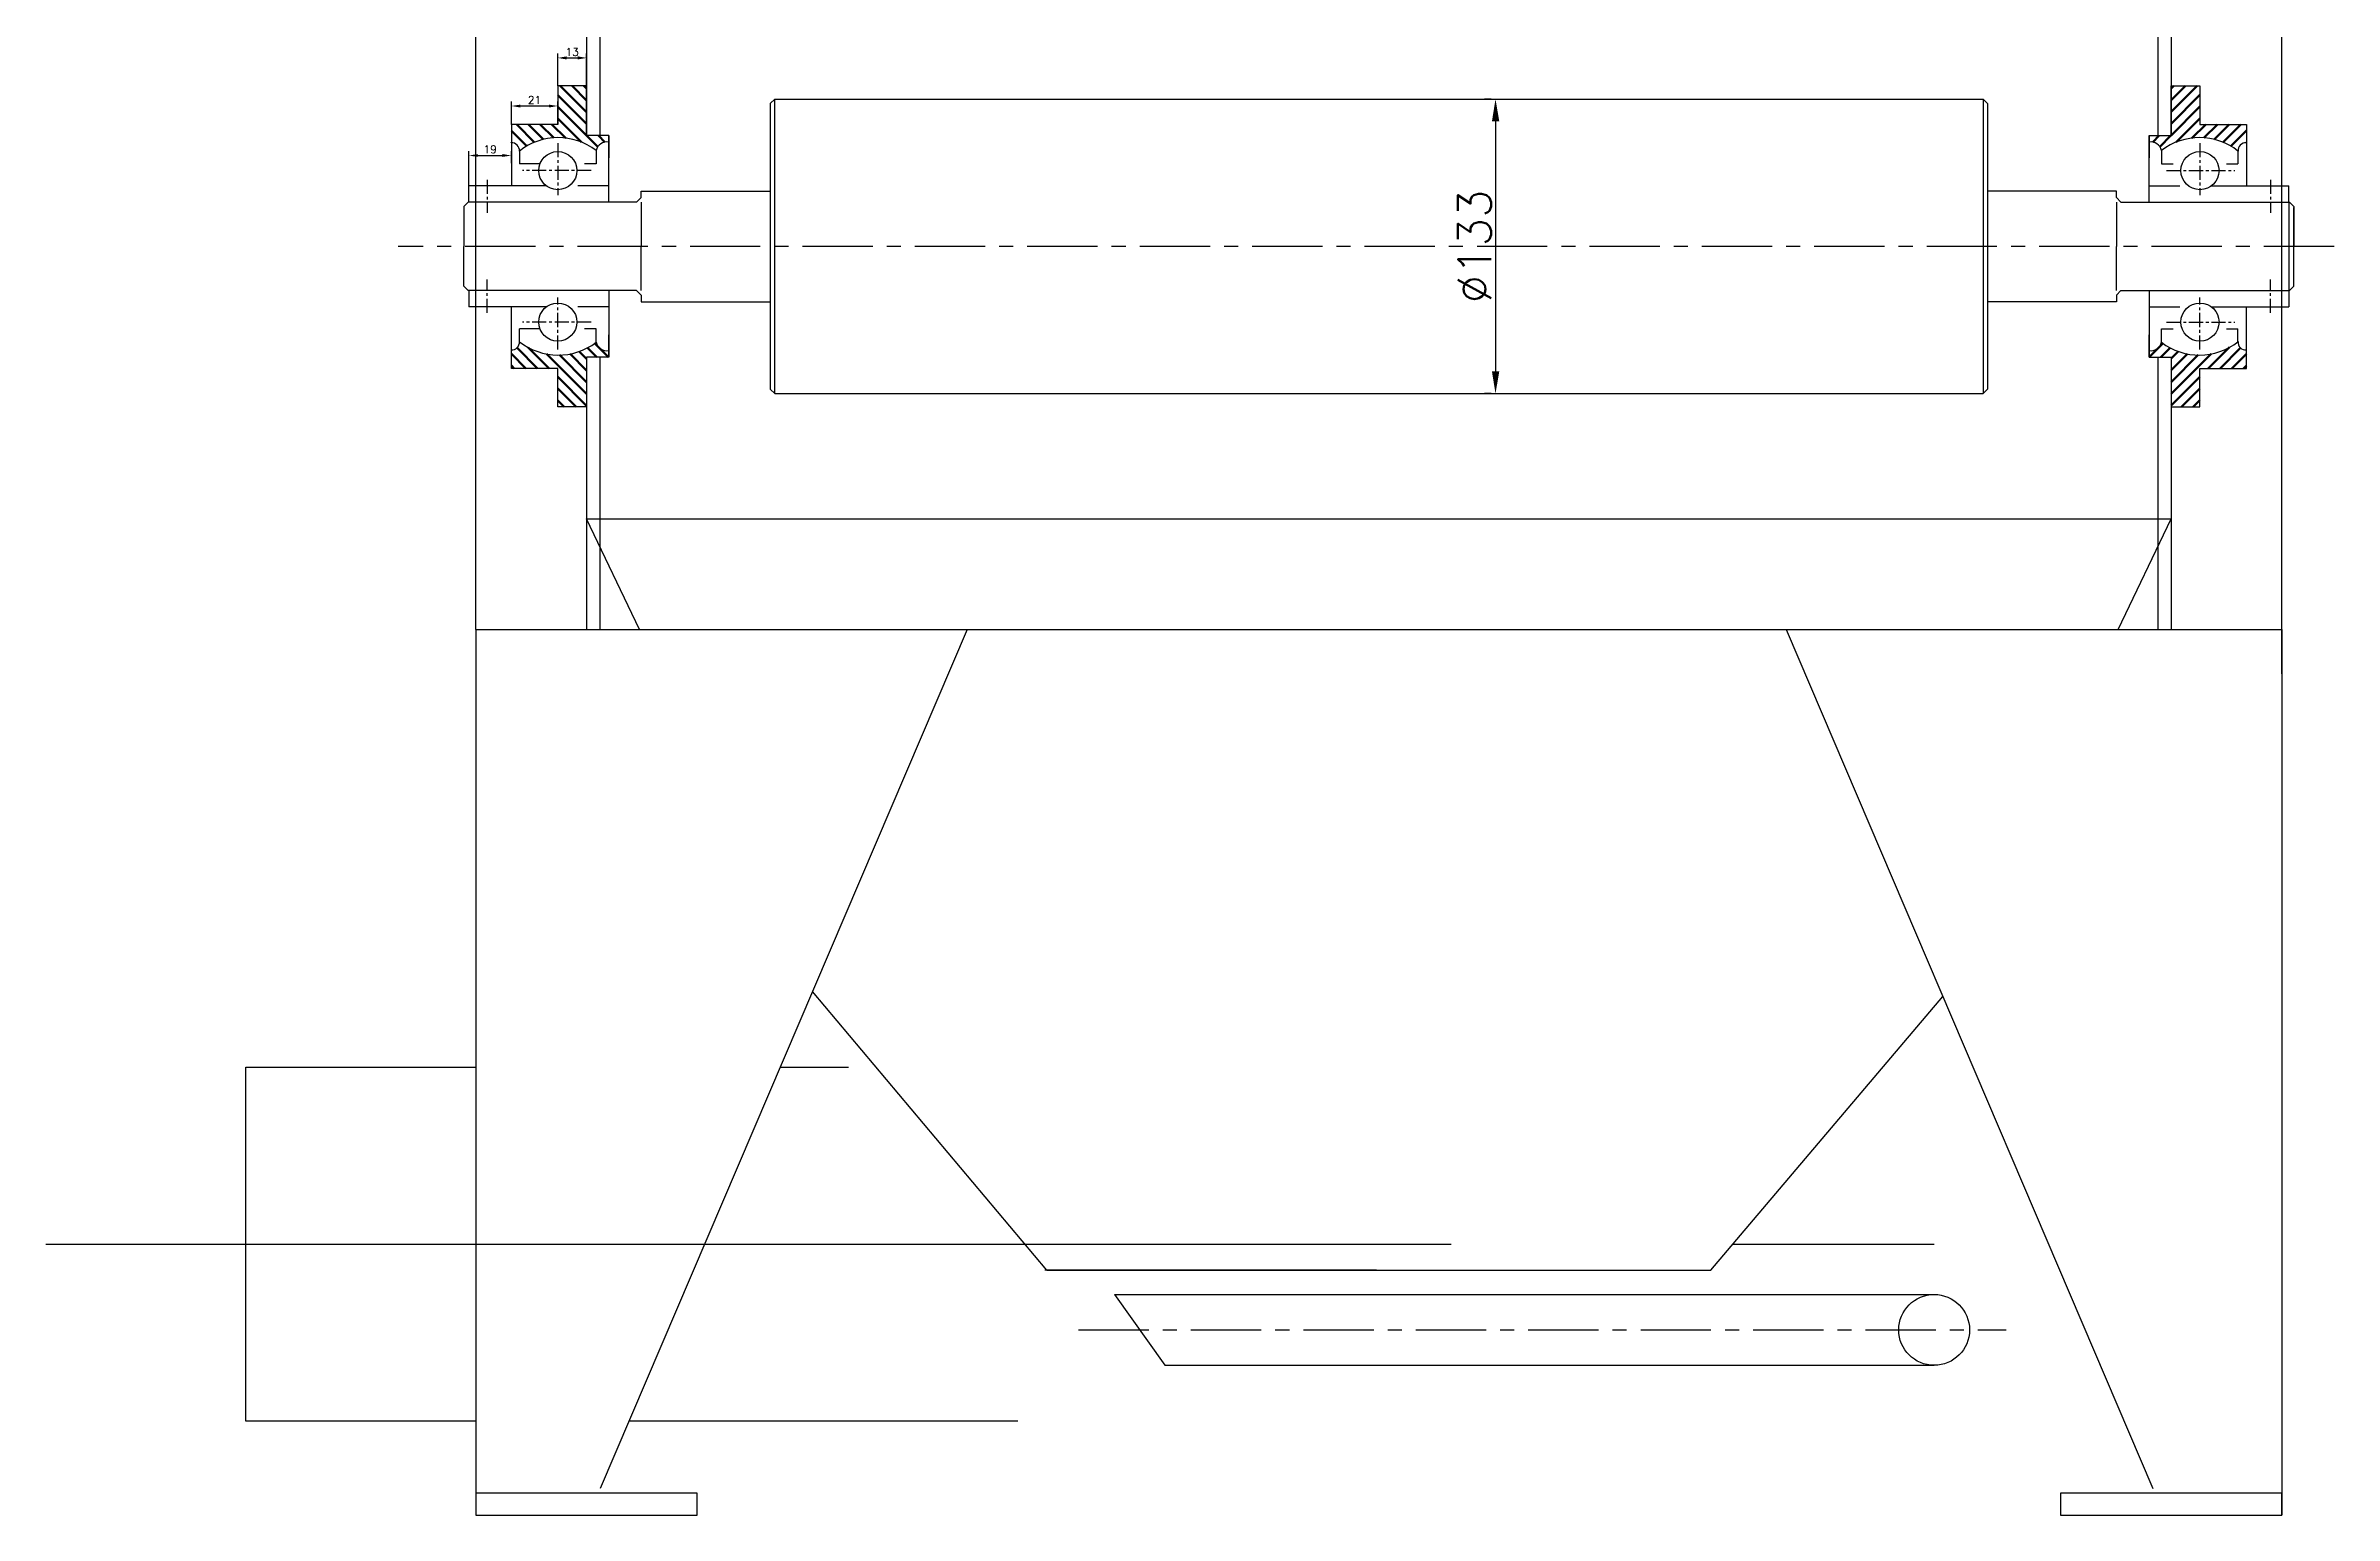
# Model space of a CAD drawing. Header units: inches. Extents: x -166203 to -65610, y -6981 to 11093.
# Drawn here: x -81872 to -80838, y 4266 to 4929 of the extents above; entities that cross this region are included whole.
import ezdxf

# ---------------------------------------------------------------- set-up
doc = ezdxf.new("R2010")
doc.units = ezdxf.units.IN
doc.header["$MEASUREMENT"] = 0
doc.linetypes.add('CENTERX2', pattern=[101.6, 63.5, -12.7, 12.7, -12.7])
doc.layers.get('0').update_dxf_attribs({"lineweight": 25})
doc.layers.get('Defpoints').update_dxf_attribs({"color": 5})
doc.layers.add('BODY', color=4, linetype='Continuous', lineweight=50)
doc.layers.add('中心线', color=1, linetype='CENTERX2')
doc.layers.add('细线', color=30, linetype='Continuous')
doc.styles.get("Standard").update_dxf_attribs({"font": 'txt.shx', "bigfont": 'whgtxt.shx'})
doc.dimstyles.get("Standard").update_dxf_attribs({"dimtxt": 15, "dimasz": 10, "dimexe": 5, "dimexo": 2, "dimgap": 2, "dimtad": 1, "dimdec": 0, "dimzin": 0, "dimdsep": 46, "dimtxsty": 'Standard', "dimcen": 0.09, "dimclrd": 4, "dimclre": 4, "dimclrt": 4, "dimadec": 1, "dimazin": 0, "dimtfac": 1, "dimtdec": 0, "dimtofl": 0, "dimtmove": 0, "dimatfit": 3, "dimfxl": 0, "dimtolj": 1, "dimtzin": 0, "dimarcsym": 0})
doc.dimstyles.new('副本 ISO-25$0', dxfattribs={"dimtxt": 3.5, "dimasz": 4, "dimexe": 2, "dimexo": 0, "dimgap": 1, "dimtad": 1, "dimdec": 0, "dimdsep": 46, "dimtxsty": 'Standard', "dimcen": 2.5, "dimclrd": 4, "dimclre": 4, "dimclrt": 4, "dimadec": 0, "dimazin": 0, "dimtfac": 1, "dimtdec": 0, "dimtmove": 0, "dimatfit": 3, "dimfxl": 0, "dimarcsym": 0})

# ---------------------------------------------------------------- blocks, each defined once
blk = doc.blocks.new('*D62')
at = {"color": 4, "lineweight": -2, "ltscale": 0.5}
for p, q in [((-81641.1, 4911), (-81641.1, 4925.6)), ((-81637.1, 4923.6), (-81632.1, 4923.6)), ((-81628.1, 4911), (-81628.1, 4925.6))]:
    blk.add_line(p, q, dxfattribs=at)
at = {"color": 4, "ltscale": 0.5}
for points in [[(-81637.1, 4924.3), (-81637.1, 4922.9), (-81641.1, 4923.6)], [(-81632.1, 4924.3), (-81632.1, 4922.9), (-81628.1, 4923.6)]]:
    blk.add_solid(points, dxfattribs=at)
at = {"layer": 'Defpoints', "color": 0, "ltscale": 0.5}
for p in [(-81628.1, 4923.6), (-81641.1, 4911), (-81628.1, 4911)]:
    blk.add_point(p, dxfattribs=at)
at = {"color": 4, "ltscale": 0.5, "insert": (-81634.6, 4926.3), "char_height": 3.5, "attachment_point": 5}
blk.add_mtext('13', dxfattribs=at)
blk = doc.blocks.new('*D63')
at = {"color": 4, "lineweight": -2, "ltscale": 0.5}
for p, q in [((-81662.1, 4893.6), (-81662.1, 4903.9)), ((-81658.1, 4901.9), (-81645.1, 4901.9)), ((-81641.1, 4893.6), (-81641.1, 4903.9))]:
    blk.add_line(p, q, dxfattribs=at)
at = {"color": 4, "ltscale": 0.5}
for points in [[(-81658.1, 4902.5), (-81658.1, 4901.2), (-81662.1, 4901.9)], [(-81645.1, 4902.5), (-81645.1, 4901.2), (-81641.1, 4901.9)]]:
    blk.add_solid(points, dxfattribs=at)
at = {"layer": 'Defpoints', "color": 0, "ltscale": 0.5}
for p in [(-81641.1, 4901.9), (-81662.1, 4893.6), (-81641.1, 4893.6)]:
    blk.add_point(p, dxfattribs=at)
at = {"color": 4, "ltscale": 0.5, "insert": (-81651.6, 4904.6), "char_height": 3.5, "attachment_point": 5}
blk.add_mtext('21', dxfattribs=at)
blk = doc.blocks.new('*D64')
at = {"color": 4, "lineweight": -2, "ltscale": 0.5}
for p, q in [((-81681.3, 4863.9), (-81681.3, 4881.5)), ((-81662.1, 4876.1), (-81662.1, 4881.5)), ((-81677.3, 4879.5), (-81666.1, 4879.5))]:
    blk.add_line(p, q, dxfattribs=at)
at = {"color": 4, "ltscale": 0.5}
for points in [[(-81677.3, 4880.2), (-81677.3, 4878.9), (-81681.3, 4879.5)], [(-81666.1, 4880.2), (-81666.1, 4878.9), (-81662.1, 4879.5)]]:
    blk.add_solid(points, dxfattribs=at)
at = {"layer": 'Defpoints', "color": 0, "ltscale": 0.5}
for p in [(-81662.1, 4879.5), (-81662.1, 4876.1), (-81681.3, 4863.9)]:
    blk.add_point(p, dxfattribs=at)
at = {"color": 4, "ltscale": 0.5, "insert": (-81671.7, 4882.3), "char_height": 3.5, "attachment_point": 5}
blk.add_mtext('19', dxfattribs=at)
blk = doc.blocks.new('*D58')
at = {"color": 4, "lineweight": -2, "ltscale": 0.5}
for p, q in [((-81219.4, 4905), (-81222.4, 4905)), ((-81217.4, 4895), (-81217.4, 4782)), ((-81219.4, 4772), (-81222.4, 4772))]:
    blk.add_line(p, q, dxfattribs=at)
at = {"color": 4, "ltscale": 0.5}
for points in [[(-81219, 4895), (-81215.7, 4895), (-81217.4, 4905)], [(-81219, 4782), (-81215.7, 4782), (-81217.4, 4772)]]:
    blk.add_solid(points, dxfattribs=at)
at = {"layer": 'Defpoints', "color": 0, "ltscale": 0.5}
for p in [(-81217.4, 4905), (-81217.4, 4772), (-81217.4, 4772)]:
    blk.add_point(p, dxfattribs=at)
at = {"color": 4, "ltscale": 0.5, "insert": (-81226.9, 4838.5), "char_height": 15, "attachment_point": 5, "rotation": 90}
blk.add_mtext('\\A1;%%C133', dxfattribs=at)

msp = doc.modelspace()

# ---------------------------------------------------------------- hatches: boundary and pattern name
at = {"layer": 'BODY', "ltscale": 0.5}
h = msp.add_hatch(dxfattribs=at)
h.set_pattern_fill('ANSI31', color=256, scale=30, style=0)
h.set_pattern_definition([(135, (-160235.2834, -497.977), (2.65165043, 2.65165043), [])])
h.paths.add_polyline_path([(-81623.8, 4881.8, -0.388218), (-81618.1, 4885.6), (-81618.1, 4888.5), (-81628.1, 4888.5), (-81628.1, 4911), (-81641.1, 4911), (-81641.1, 4893.6), (-81662.1, 4893.6), (-81662.1, 4885.3, -0.441219), (-81658.4, 4881.5, -0.341573)])
h.paths.add_polyline_path([(-81658.4, 4795.5, -0.441219), (-81662.1, 4791.7), (-81662.1, 4783.4), (-81641.1, 4783.4), (-81641.1, 4766), (-81628.1, 4766), (-81628.1, 4788.5), (-81618.1, 4788.5), (-81618.1, 4791.4, -0.388218), (-81623.8, 4795.2, -0.341573)])
h = msp.add_hatch(dxfattribs=at)
h.set_pattern_fill('ANSI31', color=256, scale=30, style=0)
h.set_pattern_definition([(45, (-2304.994, -497.977), (-2.65165043, 2.65165043), [])])
h.paths.add_polyline_path([(-80881.9, 4881.5, -0.441219), (-80878.1, 4885.3), (-80878.1, 4893.6), (-80899.1, 4893.6), (-80899.1, 4911), (-80912.1, 4911), (-80912.1, 4888.5), (-80922.1, 4888.5), (-80922.1, 4885.6, -0.388218), (-80916.5, 4881.8, -0.341573)])
h.paths.add_polyline_path([(-80916.5, 4795.2, -0.388218), (-80922.1, 4791.4), (-80922.1, 4788.5), (-80912.1, 4788.5), (-80912.1, 4766), (-80899.1, 4766), (-80899.1, 4783.4), (-80878.1, 4783.4), (-80878.1, 4791.7, -0.441219), (-80881.9, 4795.5, -0.341573)])

# ---------------------------------------------------------------- linework, layer by layer
at = {"ltscale": 0.04}
for p, q in [((-81628.1, 4911), (-81641.1, 4911)), ((-81628.1, 4911), (-81641.1, 4911)), ((-81641.1, 4911), (-81641.1, 4893.6)), ((-81628.1, 4888.5), (-81628.1, 4911)), ((-80912.1, 4888.5), (-80912.1, 4911)), ((-80912.1, 4911), (-80899.1, 4911)), ((-80912.1, 4911), (-80899.1, 4911)), ((-80899.1, 4911), (-80899.1, 4893.6)), ((-81662.1, 4893.6), (-81662.1, 4866.1)), ((-81641.1, 4893.6), (-81662.1, 4893.6)), ((-80899.1, 4893.6), (-80878.1, 4893.6)), ((-80878.1, 4893.6), (-80878.1, 4866.1)), ((-81658.4, 4881.5), (-81658.4, 4875.7)), ((-81618.1, 4888.5), (-81628.1, 4888.5)), ((-81623.8, 4881.8), (-81623.8, 4875.7)), ((-81618.1, 4858.5), (-81618.1, 4888.5)), ((-81618.1, 4888.5), (-81618.1, 4878.5)), ((-80922.1, 4858.5), (-80922.1, 4888.5)), ((-80922.1, 4888.5), (-80922.1, 4878.5)), ((-80922.1, 4888.5), (-80912.1, 4888.5)), ((-80916.5, 4881.8), (-80916.5, 4875.7)), ((-80881.9, 4881.5), (-80881.9, 4875.7)), ((-81649.2, 4875.7), (-81658.4, 4875.7)), ((-81623.8, 4875.7), (-81629.1, 4875.7)), ((-80916.5, 4875.7), (-80911.2, 4875.7)), ((-80887.1, 4875.7), (-80881.9, 4875.7)), ((-81646.2, 4865.8), (-81681.3, 4865.8)), ((-81681.3, 4858.5), (-81681.3, 4865.8)), ((-81618.1, 4865.8), (-81632, 4865.8)), ((-80936.8, 4860.5), (-80934.8, 4858.5)), ((-80922.1, 4865.8), (-80908.2, 4865.8)), ((-80894, 4865.8), (-80858.9, 4865.8)), ((-80858.9, 4858.5), (-80858.9, 4865.8)), ((-81683.6, 4856.5), (-81681.6, 4858.5)), ((-81683.6, 4856.5), (-81683.6, 4838.5)), ((-81605.5, 4858.5), (-81681.6, 4858.5)), ((-81603.5, 4858.5), (-81603.5, 4838.5)), ((-80936.8, 4858.5), (-80936.8, 4838.5)), ((-80934.8, 4858.5), (-80858.7, 4858.5)), ((-80858.7, 4858.5), (-80856.7, 4856.5)), ((-80856.7, 4856.5), (-80856.7, 4838.5)), ((-81683.6, 4820.5), (-81683.6, 4838.5)), ((-81603.5, 4818.5), (-81603.5, 4838.5)), ((-80936.8, 4818.5), (-80936.8, 4838.5)), ((-80856.7, 4820.5), (-80856.7, 4838.5)), ((-81681.6, 4818.5), (-81683.6, 4820.5)), ((-80858.7, 4818.5), (-80856.7, 4820.5)), ((-81605.5, 4818.5), (-81681.6, 4818.5)), ((-81681.3, 4818.5), (-81681.3, 4811.2)), ((-81646.2, 4811.2), (-81681.3, 4811.2)), ((-81662.1, 4783.4), (-81662.1, 4811)), ((-81618.1, 4811.2), (-81632, 4811.2)), ((-81618.1, 4818.5), (-81618.1, 4788.5)), ((-80934.8, 4818.5), (-80858.7, 4818.5)), ((-80922.1, 4818.5), (-80922.1, 4788.5)), ((-80922.1, 4811.2), (-80908.2, 4811.2)), ((-80894, 4811.2), (-80858.9, 4811.2)), ((-80878.1, 4783.4), (-80878.1, 4811)), ((-80858.9, 4818.5), (-80858.9, 4811.2)), ((-81649.2, 4801.3), (-81658.4, 4801.3)), ((-81658.4, 4795.5), (-81658.4, 4801.3)), ((-81623.8, 4801.3), (-81629.1, 4801.3)), ((-81623.8, 4795.2), (-81623.8, 4801.3)), ((-81618.1, 4788.5), (-81618.1, 4798.5)), ((-80922.1, 4788.5), (-80922.1, 4798.5)), ((-80916.5, 4795.2), (-80916.5, 4801.3)), ((-80916.5, 4801.3), (-80911.2, 4801.3)), ((-80887.1, 4801.3), (-80881.9, 4801.3)), ((-80881.9, 4795.5), (-80881.9, 4801.3)), ((-81618.1, 4788.5), (-81628.1, 4788.5)), ((-81628.1, 4788.5), (-81628.1, 4766)), ((-80922.1, 4788.5), (-80912.1, 4788.5)), ((-80912.1, 4788.5), (-80912.1, 4766)), ((-81641.1, 4783.4), (-81662.1, 4783.4)), ((-81641.1, 4766), (-81641.1, 4783.4)), ((-80899.1, 4766), (-80899.1, 4783.4)), ((-80899.1, 4783.4), (-80878.1, 4783.4)), ((-81628.1, 4766), (-81641.1, 4766)), ((-81628.1, 4766), (-81641.1, 4766)), ((-80912.1, 4766), (-80899.1, 4766)), ((-80912.1, 4766), (-80899.1, 4766))]:
    msp.add_line(p, q, dxfattribs=at)
for p, q in [((-81545.1, 4903), (-81543.1, 4905)), ((-81543.1, 4905), (-80997.1, 4905)), ((-81545.1, 4774), (-81543.1, 4772)), ((-81543.1, 4772), (-80997.1, 4772))]:
    msp.add_line(p, q)
at = {"ltscale": 0.5}
for p, q in [((-81545.1, 4903), (-81545.1, 4774)), ((-81543.1, 4772), (-81543.1, 4905)), ((-80997.1, 4905), (-80995.1, 4903)), ((-80997.1, 4905), (-80997.1, 4772)), ((-80995.1, 4903), (-80995.1, 4774)), ((-81605.5, 4858.5), (-81603.5, 4860.5)), ((-81603.5, 4860.5), (-81603.5, 4863.5)), ((-81603.5, 4863.5), (-81545.1, 4863.5)), ((-80936.8, 4863.5), (-80995.1, 4863.5)), ((-80936.8, 4860.5), (-80936.8, 4863.5)), ((-80858.9, 4858.5), (-80858.9, 4818.5)), ((-80856.7, 4838.5), (-80856.7, 4856)), ((-81605.5, 4818.5), (-81603.5, 4816.5)), ((-81603.5, 4816.5), (-81603.5, 4813.5)), ((-81603.5, 4813.5), (-81545.1, 4813.5)), ((-80936.8, 4813.5), (-80995.1, 4813.5)), ((-80934.8, 4818.5), (-80936.8, 4816.5)), ((-80936.8, 4816.5), (-80936.8, 4813.5)), ((-80997.1, 4772), (-80995.1, 4774)), ((-81389.6, 4365.2), (-81366.8, 4333.2)), ((-81578.1, 4275.5), (-81678.1, 4275.5)), ((-81578.1, 4265.5), (-81578.1, 4275.5)), ((-80862.1, 4275.5), (-80962.1, 4275.5)), ((-80962.1, 4275.5), (-80962.1, 4265.5)), ((-80862.1, 4265.5), (-80862.1, 4275.5))]:
    msp.add_line(p, q, dxfattribs=at)
at = {"ltscale": 0.03}
for p, q in [((-81678.1, 4665.5), (-81678.1, 4265.5)), ((-81456.2, 4665.5), (-81621.9, 4277.5)), ((-81086.1, 4665.5), (-80920.4, 4277.5)), ((-80862.1, 4665.5), (-80862.1, 4265.5)), ((-81678.1, 4265.5), (-81578.1, 4265.5)), ((-80962.1, 4265.5), (-80862.1, 4265.5))]:
    msp.add_line(p, q, dxfattribs=at)
at = {"ltscale": 10}
for p, q in [((-81782, 4307.9), (-81782, 4467.9)), ((-81782, 4467.9), (-81678.1, 4467.9)), ((-81540.6, 4467.9), (-81509.7, 4467.9)), ((-81389.6, 4365.2), (-81019.2, 4365.2)), ((-81366.8, 4333.2), (-81019.2, 4333.2)), ((-81678.1, 4307.9), (-81782, 4307.9)), ((-81433.3, 4307.9), (-81608.9, 4307.9))]:
    msp.add_line(p, q, dxfattribs=at)
at = {"ltscale": 0.04}
for centre in [(-81641.1, 4872.7), (-80899.1, 4872.7), (-81641.1, 4804.3), (-80899.1, 4804.3)]:
    msp.add_circle(centre, 8.62, dxfattribs=at)
at = {"ltscale": 0.5}
msp.add_circle((-81019.2, 4349.2), 16, dxfattribs=at)
at = {"ltscale": 0.04}
for centre, radius, start, end in [((-81662, 4881.7), 3.59, 357.1677, 92.3995), ((-81640.9, 4859.3), 28.3, 52.7692, 128.2043), ((-81618.9, 4880.6), 5.06, 81.3246, 166.193), ((-80921.4, 4880.6), 5.06, 13.807, 98.6754), ((-80899.4, 4859.3), 28.3, 51.7957, 127.2308), ((-80878.3, 4881.7), 3.59, 87.6005, 182.8323), ((-81662, 4795.3), 3.59, 267.6005, 2.8323), ((-81640.9, 4817.7), 28.3, 231.7957, 307.2308), ((-81618.9, 4796.4), 5.06, 193.807, 278.6754), ((-80921.4, 4796.4), 5.06, 261.3246, 346.193), ((-80899.4, 4817.7), 28.3, 232.7692, 308.2043), ((-80878.3, 4795.3), 3.59, 177.1677, 272.3995)]:
    msp.add_arc(centre, radius, start, end, dxfattribs=at)
at = {"layer": '中心线', "ltscale": 0.1}
for p, q in [((-81641.1, 4885.1), (-81641.1, 4861.6)), ((-80899.1, 4885.1), (-80899.1, 4861.6)), ((-81626, 4872.7), (-81657, 4872.7)), ((-80914.2, 4872.7), (-80883.3, 4872.7)), ((-81673, 4868.5), (-81673, 4853.6)), ((-80867.2, 4868.5), (-80867.2, 4853.6)), ((-81673, 4808.5), (-81673, 4823.5)), ((-80867.2, 4808.5), (-80867.2, 4823.5)), ((-81641.1, 4791.9), (-81641.1, 4815.4)), ((-80899.1, 4791.9), (-80899.1, 4815.4)), ((-81626, 4804.3), (-81657, 4804.3)), ((-80914.2, 4804.3), (-80883.3, 4804.3))]:
    msp.add_line(p, q, dxfattribs=at)
at = {"layer": '中心线', "ltscale": 0.5}
for p, q in [((-80838.4, 4838.5), (-81713.2, 4838.5)), ((-81405.8, 4349.2), (-80986.6, 4349.2))]:
    msp.add_line(p, q, dxfattribs=at)
at = {"layer": '中心线', "ltscale": 10}
msp.add_line((-81872.5, 4387.9), (-81019.2, 4387.9), dxfattribs=at)
at = {"layer": '细线', "ltscale": 2}
for p, q in [((-81622.1, 5567.5), (-81622.1, 4888.5)), ((-81678.1, 4665.5), (-81678.1, 5177.5)), ((-81628.1, 5177.5), (-81628.1, 4888.5)), ((-80918.1, 5025.5), (-80918.1, 4888.5)), ((-80912.1, 5025.5), (-80912.1, 4888.5)), ((-80862.1, 4665.5), (-80862.1, 5022.3)), ((-80862.1, 4645.5), (-80862.1, 4811.2)), ((-81628.1, 4788.5), (-81628.1, 4665.5)), ((-81628.1, 4788.5), (-81628.1, 4665.5)), ((-81622.1, 4788.5), (-81622.1, 4665.5)), ((-80918.1, 4788.5), (-80918.1, 4665.5)), ((-80912.1, 4788.5), (-80912.1, 4665.5)), ((-80912.1, 4788.5), (-80912.1, 4665.5)), ((-81628.1, 4715.5), (-80912.1, 4715.5)), ((-81628.1, 4715.5), (-80912.1, 4715.5)), ((-81604.2, 4665.5), (-81628.1, 4715.5)), ((-80936, 4665.5), (-80912.1, 4715.5)), ((-81678.1, 4665.5), (-80862.1, 4665.5)), ((-81420.1, 4376.1), (-81526, 4502)), ((-81120.1, 4376.1), (-81015.3, 4499.8)), ((-81271.1, 4376.1), (-81421.1, 4376.1)), ((-81420.1, 4376.1), (-81120.1, 4376.1))]:
    msp.add_line(p, q, dxfattribs=at)

# ---------------------------------------------------------------- dimensions: what is measured, and where the dimension line sits
at = {"ltscale": 0.5}
for base, p1, p2, picture, middle in [((-81628.1, 4923.6), (-81641.1, 4911), (-81628.1, 4911), '*D62', (-81634.6, 4926.3)), ((-81641.1, 4901.9), (-81662.1, 4893.6), (-81641.1, 4893.6), '*D63', (-81651.6, 4904.6)), ((-81662.1, 4879.5), (-81681.3, 4863.9), (-81662.1, 4876.1), '*D64', (-81671.7, 4882.3))]:
    dim = msp.add_linear_dim(base=base, p1=p1, p2=p2, dimstyle='副本 ISO-25$0', dxfattribs=at)
    dim.commit()
    dim.dimension.update_dxf_attribs({"geometry": picture, "text_midpoint": middle})
dim = msp.add_linear_dim(base=(-81217.4, 4772), p1=(-81217.4, 4905), p2=(-81217.4, 4772), angle=90, text='%%C<>', dimstyle='Standard', dxfattribs=at)
dim.commit()
dim.dimension.update_dxf_attribs({"geometry": '*D58', "text_midpoint": (-81226.9, 4838.5)})

doc.saveas('drawing.dxf')
